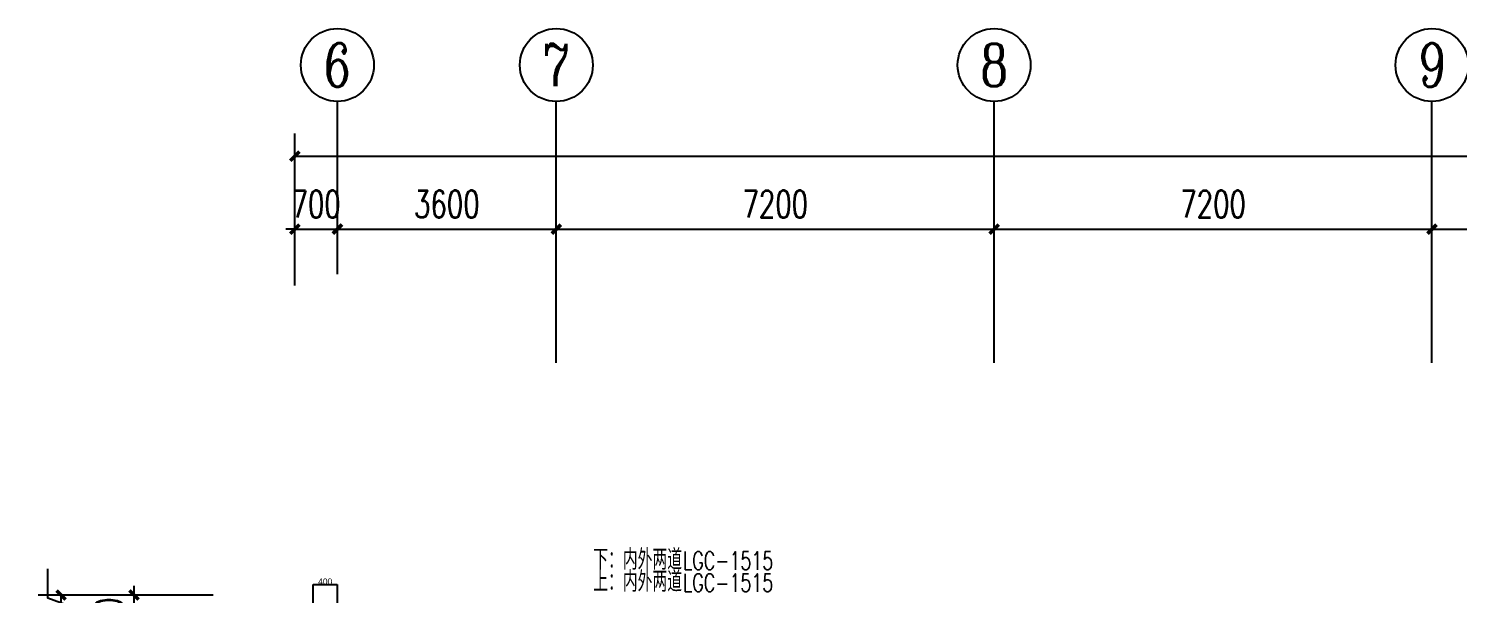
# Model space of a CAD drawing. Header units: millimetres. Extents: x -8492 to 79556, y -19137 to 79219.
# Drawn here: x -5079 to 18418, y 69927 to 79219 of the extents above; entities that cross this region are included whole.
import ezdxf
from ezdxf.enums import TextEntityAlignment as Align

# ---------------------------------------------------------------- set-up
doc = ezdxf.new("R2010")
doc.units = ezdxf.units.MM
doc.header["$LTSCALE"] = 10
doc.header["$MEASUREMENT"] = 0
for name, color, linetype in [('F3建筑平面图.优秀版$0$X01A-L0300$0$AXIS', 8, 'Continuous'), ('F3建筑平面图.优秀版$0$X01A-L0300$0$AXIS_TEXT', 8, 'Continuous'), ('F3建筑平面图.优秀版$0$X01A-L0300$0$DIM_SYMB', 8, 'Continuous'), ('F3建筑平面图.优秀版$0$X01A-L0300$0$X1AA-L3000$0$WINDOW_TEXT', 8, 'Continuous')]:
    doc.layers.add(name, color=color, linetype=linetype)
doc.styles.add('F3建筑平面图.优秀版$0$Standard', font='arial.ttf')
doc.styles.add('F3建筑平面图.优秀版$0$X01A-L0300$0$_TCH_AXIS', font='COMPLEX', dxfattribs={"bigfont": 'GBCBIG'})
doc.styles.add('F3建筑平面图.优秀版$0$X01A-L0300$0$_TCH_DIM_T3', font='SIMPLEX', dxfattribs={"width": 0.705882, "bigfont": 'GBCBIG'})
doc.styles.add('F3建筑平面图.优秀版$0$X01A-L0300$0$COMPLEX', font='COMPLEX')
doc.styles.add('F3建筑平面图.优秀版$0$X01A-L0300$0$X1AA-L3000$0$_TCH_WINDOW', font='SIMPLEX', dxfattribs={"height": 3.5, "bigfont": 'GBCBIG'})
doc.dimstyles.new('F3建筑平面图.优秀版$0$ISO-25', dxfattribs={"dimtxt": 100, "dimasz": 2.5, "dimexe": 1.25, "dimexo": 0.625, "dimtad": 1, "dimtxsty": 'F3建筑平面图.优秀版$0$Standard', "dimcen": 2.5, "dimadec": 0, "dimazin": 0, "dimtfac": 1, "dimtmove": 0, "dimatfit": 3, "dimfxl": 1, "dimarcsym": 0})
doc.dimstyles.new('F3建筑平面图.优秀版$0$X01A-L0300$0$_TCH_ARCH&&150', dxfattribs={"dimtxt": 446.25, "dimasz": 150, "dimexe": 375, "dimexo": 450, "dimgap": 189.375, "dimtad": 1, "dimdec": 0, "dimzin": 0, "dimdsep": 46, "dimtxsty": 'F3建筑平面图.优秀版$0$X01A-L0300$0$_TCH_DIM_T3', "dimblk": 'F3建筑平面图.优秀版$0$X01A-L0300$0$_ArchTick', "dimcen": 0.09, "dimclrt": 7, "dimazin": 2, "dimtfac": 1, "dimtdec": 0, "dimtix": 1, "dimtmove": 2, "dimatfit": 3, "dimfxl": 1, "dimtolj": 1, "dimtzin": 0, "dimarcsym": 0})

# ---------------------------------------------------------------- blocks, each defined once
blk = doc.blocks.new('F3建筑平面图.优秀版$0$X01A-L0300$0$_AXISO')
blk.add_circle((0, 0), 0.5)
at = {"layer": 'F3建筑平面图.优秀版$0$X01A-L0300$0$AXIS_TEXT', "style": 'F3建筑平面图.优秀版$0$X01A-L0300$0$COMPLEX', "width": 1.041667}
blk.add_attdef('A', text='', height=0.56, dxfattribs=at).set_placement((-0.25, -0.28), (0.25, -0.28), align=Align.FIT)
blk = doc.blocks.new('F3建筑平面图.优秀版$0$X01A-L0300$0$_ArchTick')
at = {"color": 0, "linetype": 'ByBlock', "const_width": 0.4}
blk.add_lwpolyline([(-0.5, -0.5), (0.5, 0.5)], dxfattribs=at)
blk = doc.blocks.new('*D201')
at = {"layer": 'F3建筑平面图.优秀版$0$X01A-L0300$0$AXIS', "color": 0, "lineweight": -2, "transparency": 16777216}
for p, q in [((-3344, 69900), (-3344, 70050)), ((-2044, 69900), (-3719, 69900)), ((-3344, 69000), (-3344, 69900)), ((-2044, 69000), (-3719, 69000)), ((-3344, 69000), (-3344, 68850))]:
    blk.add_line(p, q, dxfattribs=at)
at = {"layer": 'F3建筑平面图.优秀版$0$X01A-L0300$0$AXIS', "color": 0, "lineweight": -2, "transparency": 16777216, "xscale": 150, "yscale": 150, "zscale": 150}
for p, rotation in [((-3344, 69900), 270), ((-3344, 69000), 90)]:
    blk.add_blockref('F3建筑平面图.优秀版$0$X01A-L0300$0$_ArchTick', p, dxfattribs=dict(at, rotation=rotation))
at = {"layer": 'F3建筑平面图.优秀版$0$X01A-L0300$0$AXIS', "color": 7, "transparency": 16777216, "insert": (-3757, 69450), "char_height": 446.2, "attachment_point": 5, "rotation": 90, "style": 'F3建筑平面图.优秀版$0$X01A-L0300$0$_TCH_DIM_T3'}
blk.add_mtext('\\A1;900', dxfattribs=at)
blk = doc.blocks.new('*D202')
at = {"layer": 'F3建筑平面图.优秀版$0$X01A-L0300$0$AXIS', "color": 0, "lineweight": -2, "transparency": 16777216}
for p, q in [((-2044, 69900), (-4919, 69900)), ((-4544, -3100), (-4544, 69900)), ((-2044, -3100), (-4919, -3100))]:
    blk.add_line(p, q, dxfattribs=at)
at = {"layer": 'F3建筑平面图.优秀版$0$X01A-L0300$0$AXIS', "color": 0, "lineweight": -2, "transparency": 16777216, "xscale": 150, "yscale": 150, "zscale": 150}
for p, rotation in [((-4544, 69900), 90), ((-4544, -3100), 270)]:
    blk.add_blockref('F3建筑平面图.优秀版$0$X01A-L0300$0$_ArchTick', p, dxfattribs=dict(at, rotation=rotation))
at = {"layer": 'F3建筑平面图.优秀版$0$X01A-L0300$0$AXIS', "color": 7, "transparency": 16777216, "insert": (-4957, 33400), "char_height": 446.2, "attachment_point": 5, "rotation": 90, "style": 'F3建筑平面图.优秀版$0$X01A-L0300$0$_TCH_DIM_T3'}
blk.add_mtext('\\A1;73000', dxfattribs=at)
blk = doc.blocks.new('*D215')
at = {"layer": 'F3建筑平面图.优秀版$0$X01A-L0300$0$AXIS', "color": 0, "lineweight": -2, "transparency": 16777216}
for p, q in [((-700, 75919), (-850, 75919)), ((-700, 75919), (0, 75919)), ((0, 75919), (150, 75919)), ((-700, 75484), (-700, 75544)), ((0, 75484), (0, 75544))]:
    blk.add_line(p, q, dxfattribs=at)
at = {"layer": 'F3建筑平面图.优秀版$0$X01A-L0300$0$AXIS', "color": 0, "lineweight": -2, "transparency": 16777216, "xscale": 150, "yscale": 150, "zscale": 150}
blk.add_blockref('F3建筑平面图.优秀版$0$X01A-L0300$0$_ArchTick', (-700, 75919), dxfattribs=at)
at = {"layer": 'F3建筑平面图.优秀版$0$X01A-L0300$0$AXIS', "color": 0, "lineweight": -2, "transparency": 16777216, "xscale": 150, "yscale": 150, "zscale": 150, "rotation": 180}
blk.add_blockref('F3建筑平面图.优秀版$0$X01A-L0300$0$_ArchTick', (0, 75919), dxfattribs=at)
at = {"layer": 'F3建筑平面图.优秀版$0$X01A-L0300$0$AXIS', "color": 7, "transparency": 16777216, "insert": (-350, 76332), "char_height": 446.2, "attachment_point": 5, "style": 'F3建筑平面图.优秀版$0$X01A-L0300$0$_TCH_DIM_T3'}
blk.add_mtext('\\A1;700', dxfattribs=at)
blk = doc.blocks.new('*D216')
at = {"layer": 'F3建筑平面图.优秀版$0$X01A-L0300$0$AXIS', "color": 0, "lineweight": -2, "transparency": 16777216}
for p, q in [((0, 75919), (3600, 75919)), ((0, 75484), (0, 75544)), ((3600, 75484), (3600, 75544))]:
    blk.add_line(p, q, dxfattribs=at)
at = {"layer": 'F3建筑平面图.优秀版$0$X01A-L0300$0$AXIS', "color": 0, "lineweight": -2, "transparency": 16777216, "xscale": 150, "yscale": 150, "zscale": 150, "rotation": 180}
blk.add_blockref('F3建筑平面图.优秀版$0$X01A-L0300$0$_ArchTick', (0, 75919), dxfattribs=at)
at = {"layer": 'F3建筑平面图.优秀版$0$X01A-L0300$0$AXIS', "color": 0, "lineweight": -2, "transparency": 16777216, "xscale": 150, "yscale": 150, "zscale": 150}
blk.add_blockref('F3建筑平面图.优秀版$0$X01A-L0300$0$_ArchTick', (3600, 75919), dxfattribs=at)
at = {"layer": 'F3建筑平面图.优秀版$0$X01A-L0300$0$AXIS', "color": 7, "transparency": 16777216, "insert": (1800, 76332), "char_height": 446.2, "attachment_point": 5, "style": 'F3建筑平面图.优秀版$0$X01A-L0300$0$_TCH_DIM_T3'}
blk.add_mtext('\\A1;3600', dxfattribs=at)
blk = doc.blocks.new('*D217')
at = {"layer": 'F3建筑平面图.优秀版$0$X01A-L0300$0$AXIS', "color": 0, "lineweight": -2, "transparency": 16777216}
for p, q in [((3600, 75919), (10800, 75919)), ((3600, 75484), (3600, 75544)), ((10800, 75484), (10800, 75544))]:
    blk.add_line(p, q, dxfattribs=at)
at = {"layer": 'F3建筑平面图.优秀版$0$X01A-L0300$0$AXIS', "color": 0, "lineweight": -2, "transparency": 16777216, "xscale": 150, "yscale": 150, "zscale": 150, "rotation": 180}
blk.add_blockref('F3建筑平面图.优秀版$0$X01A-L0300$0$_ArchTick', (3600, 75919), dxfattribs=at)
at = {"layer": 'F3建筑平面图.优秀版$0$X01A-L0300$0$AXIS', "color": 0, "lineweight": -2, "transparency": 16777216, "xscale": 150, "yscale": 150, "zscale": 150}
blk.add_blockref('F3建筑平面图.优秀版$0$X01A-L0300$0$_ArchTick', (10800, 75919), dxfattribs=at)
at = {"layer": 'F3建筑平面图.优秀版$0$X01A-L0300$0$AXIS', "color": 7, "transparency": 16777216, "insert": (7200, 76332), "char_height": 446.2, "attachment_point": 5, "style": 'F3建筑平面图.优秀版$0$X01A-L0300$0$_TCH_DIM_T3'}
blk.add_mtext('\\A1;7200', dxfattribs=at)
blk = doc.blocks.new('*D218')
at = {"layer": 'F3建筑平面图.优秀版$0$X01A-L0300$0$AXIS', "color": 0, "lineweight": -2, "transparency": 16777216}
for p, q in [((10800, 75919), (18000, 75919)), ((10800, 75484), (10800, 75544)), ((18000, 75484), (18000, 75544))]:
    blk.add_line(p, q, dxfattribs=at)
at = {"layer": 'F3建筑平面图.优秀版$0$X01A-L0300$0$AXIS', "color": 0, "lineweight": -2, "transparency": 16777216, "xscale": 150, "yscale": 150, "zscale": 150, "rotation": 180}
blk.add_blockref('F3建筑平面图.优秀版$0$X01A-L0300$0$_ArchTick', (10800, 75919), dxfattribs=at)
at = {"layer": 'F3建筑平面图.优秀版$0$X01A-L0300$0$AXIS', "color": 0, "lineweight": -2, "transparency": 16777216, "xscale": 150, "yscale": 150, "zscale": 150}
blk.add_blockref('F3建筑平面图.优秀版$0$X01A-L0300$0$_ArchTick', (18000, 75919), dxfattribs=at)
at = {"layer": 'F3建筑平面图.优秀版$0$X01A-L0300$0$AXIS', "color": 7, "transparency": 16777216, "insert": (14400, 76332), "char_height": 446.2, "attachment_point": 5, "style": 'F3建筑平面图.优秀版$0$X01A-L0300$0$_TCH_DIM_T3'}
blk.add_mtext('\\A1;7200', dxfattribs=at)
blk = doc.blocks.new('*D219')
at = {"layer": 'F3建筑平面图.优秀版$0$X01A-L0300$0$AXIS', "color": 0, "lineweight": -2, "transparency": 16777216}
for p, q in [((18000, 75919), (25200, 75919)), ((18000, 75484), (18000, 75544)), ((25200, 75484), (25200, 75544))]:
    blk.add_line(p, q, dxfattribs=at)
at = {"layer": 'F3建筑平面图.优秀版$0$X01A-L0300$0$AXIS', "color": 0, "lineweight": -2, "transparency": 16777216, "xscale": 150, "yscale": 150, "zscale": 150, "rotation": 180}
blk.add_blockref('F3建筑平面图.优秀版$0$X01A-L0300$0$_ArchTick', (18000, 75919), dxfattribs=at)
at = {"layer": 'F3建筑平面图.优秀版$0$X01A-L0300$0$AXIS', "color": 0, "lineweight": -2, "transparency": 16777216, "xscale": 150, "yscale": 150, "zscale": 150}
blk.add_blockref('F3建筑平面图.优秀版$0$X01A-L0300$0$_ArchTick', (25200, 75919), dxfattribs=at)
at = {"layer": 'F3建筑平面图.优秀版$0$X01A-L0300$0$AXIS', "color": 7, "transparency": 16777216, "insert": (21600, 76332), "char_height": 446.2, "attachment_point": 5, "style": 'F3建筑平面图.优秀版$0$X01A-L0300$0$_TCH_DIM_T3'}
blk.add_mtext('\\A1;7200', dxfattribs=at)
blk = doc.blocks.new('*D227')
at = {"layer": 'F3建筑平面图.优秀版$0$X01A-L0300$0$AXIS', "color": 0, "lineweight": -2, "transparency": 16777216}
for p, q in [((-700, 74990), (-700, 77494)), ((74550, 74990), (74550, 77494)), ((-700, 77119), (74550, 77119))]:
    blk.add_line(p, q, dxfattribs=at)
at = {"layer": 'F3建筑平面图.优秀版$0$X01A-L0300$0$AXIS', "color": 0, "lineweight": -2, "transparency": 16777216, "xscale": 150, "yscale": 150, "zscale": 150, "rotation": 180}
blk.add_blockref('F3建筑平面图.优秀版$0$X01A-L0300$0$_ArchTick', (-700, 77119), dxfattribs=at)
at = {"layer": 'F3建筑平面图.优秀版$0$X01A-L0300$0$AXIS', "color": 0, "lineweight": -2, "transparency": 16777216, "xscale": 150, "yscale": 150, "zscale": 150}
blk.add_blockref('F3建筑平面图.优秀版$0$X01A-L0300$0$_ArchTick', (74550, 77119), dxfattribs=at)
at = {"layer": 'F3建筑平面图.优秀版$0$X01A-L0300$0$AXIS', "color": 7, "transparency": 16777216, "insert": (36925, 77532), "char_height": 446.2, "attachment_point": 5, "style": 'F3建筑平面图.优秀版$0$X01A-L0300$0$_TCH_DIM_T3'}
blk.add_mtext('\\A1;75250', dxfattribs=at)
blk = doc.blocks.new('*D246')
at = {"color": 0, "lineweight": -2, "transparency": 16777216}
for p, q in [((-400, 69501), (-400, 70072)), ((-3, 70070), (-397, 70070)), ((0, 69001), (0, 70072))]:
    blk.add_line(p, q, dxfattribs=at)
at = {"color": 0, "transparency": 16777216}
for points in [[(-397, 70071), (-397, 70070), (-400, 70070)], [(-3, 70071), (-3, 70070), (0, 70070)]]:
    blk.add_solid(points, dxfattribs=at)
at = {"color": 0, "transparency": 16777216, "insert": (-200, 70122), "char_height": 100, "attachment_point": 5, "style": 'F3建筑平面图.优秀版$0$Standard'}
blk.add_mtext('400', dxfattribs=at)
blk = doc.blocks.new('F3建筑平面图.优秀版')
at = {"layer": 'F3建筑平面图.优秀版$0$X01A-L0300$0$AXIS'}
for p, q in [((0, 75180), (0, 78019.059)), ((3600, 73719.059), (3600, 78019.059)), ((10800, 73719.059), (10800, 78019.059)), ((18000, 73719.059), (18000, 78019.059))]:
    blk.add_line(p, q, dxfattribs=at)
at = {"layer": 'F3建筑平面图.优秀版$0$X01A-L0300$0$DIM_SYMB'}
blk.add_lwpolyline([(-4763.5, 69029.5), (-4763.5, 69510.75), (-5078.5, 69625.401), (-4448.5, 69736.487), (-4763.5, 69848.25), (-4763.5, 70329.5)], dxfattribs=at)
at = {"layer": 'F3建筑平面图.优秀版$0$X01A-L0300$0$AXIS'}
ref = blk.add_blockref('F3建筑平面图.优秀版$0$X01A-L0300$0$_AXISO', (0, 78619.059), dxfattribs=dict(at, xscale=1200, yscale=1200, zscale=1200))
ref.add_attrib('A', '6', dxfattribs={"layer": 'F3建筑平面图.优秀版$0$X01A-L0300$0$AXIS_TEXT', "height": 714.223, "style": 'F3建筑平面图.优秀版$0$X01A-L0300$0$_TCH_AXIS', "width": 0.928571}).set_placement((-221.069, 78261.948), (221.069, 78261.948), align=Align.FIT)
ref = blk.add_blockref('F3建筑平面图.优秀版$0$X01A-L0300$0$_AXISO', (3600, 78619.059), dxfattribs=dict(at, xscale=1200, yscale=1200, zscale=1200))
ref.add_attrib('A', '7', dxfattribs={"layer": 'F3建筑平面图.优秀版$0$X01A-L0300$0$AXIS_TEXT', "height": 698.922, "style": 'F3建筑平面图.优秀版$0$X01A-L0300$0$_TCH_AXIS'}).set_placement((3367.026, 78269.598), (3832.974, 78269.598), align=Align.FIT)
ref = blk.add_blockref('F3建筑平面图.优秀版$0$X01A-L0300$0$_AXISO', (10800, 78619.059), dxfattribs=dict(at, xscale=1200, yscale=1200, zscale=1200))
ref.add_attrib('A', '8', dxfattribs={"layer": 'F3建筑平面图.优秀版$0$X01A-L0300$0$AXIS_TEXT', "height": 698.922, "style": 'F3建筑平面图.优秀版$0$X01A-L0300$0$_TCH_AXIS'}).set_placement((10567.026, 78269.598), (11032.974, 78269.598), align=Align.FIT)
ref = blk.add_blockref('F3建筑平面图.优秀版$0$X01A-L0300$0$_AXISO', (18000, 78619.059), dxfattribs=dict(at, xscale=1200, yscale=1200, zscale=1200))
ref.add_attrib('A', '9', dxfattribs={"layer": 'F3建筑平面图.优秀版$0$X01A-L0300$0$AXIS_TEXT', "height": 714.223, "style": 'F3建筑平面图.优秀版$0$X01A-L0300$0$_TCH_AXIS', "width": 0.928571}).set_placement((17778.931, 78261.948), (18221.069, 78261.948), align=Align.FIT)
at = {"layer": 'F3建筑平面图.优秀版$0$X01A-L0300$0$X1AA-L3000$0$WINDOW_TEXT', "style": 'F3建筑平面图.优秀版$0$X01A-L0300$0$X1AA-L3000$0$_TCH_WINDOW'}
for s, p in [('下：内外两道', (4207.766, 70317)), ('上：内外两道', (4207.766, 69954.5))]:
    blk.add_text(s, height=337.5887, dxfattribs=at).set_placement(p)
at = {"layer": 'F3建筑平面图.优秀版$0$X01A-L0300$0$X1AA-L3000$0$WINDOW_TEXT', "style": 'F3建筑平面图.优秀版$0$X01A-L0300$0$X1AA-L3000$0$_TCH_WINDOW', "width": 0.705882}
for p in [(5682.234, 70317), (5682.234, 69954.5)]:
    blk.add_text('LGC-1515', height=297.5, dxfattribs=at).set_placement(p)
dim = blk.add_linear_dim(base=(-400, 70070.449), p1=(0, 69000), p2=(-400, 69500), dimstyle='F3建筑平面图.优秀版$0$ISO-25')
dim.commit()
dim.dimension.update_dxf_attribs({"geometry": '*D246', "text_midpoint": (-200, 70122.131)})
at = {"layer": 'F3建筑平面图.优秀版$0$X01A-L0300$0$AXIS'}
for p1, p2, distance, picture, middle in [((-700, 74540.5), (74549.996, 74540.5), 2578.559, '*D227', (36924.998, 77531.559)), ((-700, 75934.344), (0, 75934.344), -15.285, '*D215', (-350, 76331.559)), ((0, 75934.344), (3600, 75934.344), -15.285, '*D216', (1800, 76331.559)), ((3600, 75934.344), (10800, 75934.344), -15.285, '*D217', (7200, 76331.559)), ((10800, 75934.344), (18000, 75934.344), -15.285, '*D218', (14400, 76331.559)), ((18000, 75934.344), (25200, 75934.344), -15.285, '*D219', (21600, 76331.559)), ((-1594.24, 69000), (-1594.24, 69900), 1750, '*D201', (-3756.74, 69450)), ((-1594.24, -3100), (-1594.24, 69900), 2950, '*D202', (-4956.74, 33400))]:
    dim = blk.add_aligned_dim(p1=p1, p2=p2, distance=distance, dimstyle='F3建筑平面图.优秀版$0$X01A-L0300$0$_TCH_ARCH&&150', dxfattribs=at)
    dim.commit()
    dim.dimension.update_dxf_attribs({"geometry": picture, "text_midpoint": middle})

msp = doc.modelspace()

# ---------------------------------------------------------------- block references
msp.add_blockref('F3建筑平面图.优秀版', (0, 0))

doc.saveas('drawing.dxf')
